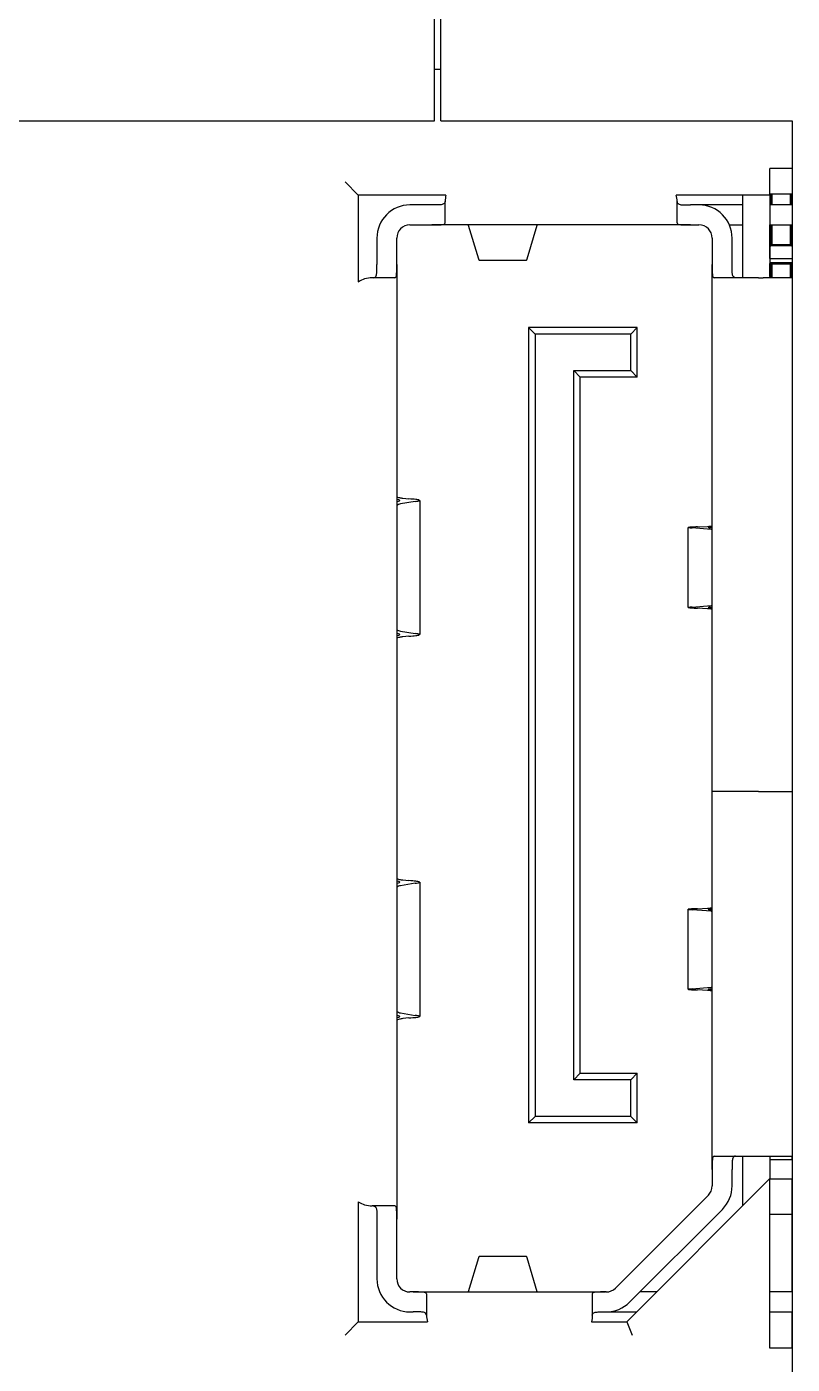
# Model space of a CAD drawing. Header units: inches. Extents: x 17 to 3130, y 15 to 659.
# Drawn here: x 1762.71 to 1774.26, y 187.3 to 207.48 of the extents above; entities that cross this region are included whole.
import ezdxf

# ---------------------------------------------------------------- set-up
doc = ezdxf.new("R2010")
doc.units = ezdxf.units.IN
doc.header["$MEASUREMENT"] = 0
doc.layers.add('Sichtbare Kanten(DIN)', color=7, linetype='Continuous', lineweight=25)

msp = doc.modelspace()

# ---------------------------------------------------------------- linework, layer by layer
at = {"layer": 'Sichtbare Kanten(DIN)'}
for p, q in [((1768.86406, 206.05861), (1768.86406, 211.15861)), ((1768.96406, 206.05861), (1768.96406, 211.15861)), ((1768.86406, 206.83929), (1768.96406, 206.83929)), ((1751.66406, 206.05861), (1768.86406, 206.05861)), ((1768.96406, 206.05861), (1774.26406, 206.05861)), ((1774.26406, 206.05861), (1774.26406, 187.05861)), ((1773.92648, 205.13929), (1773.92648, 205.33929)), ((1774.26406, 205.33929), (1773.92648, 205.33929)), ((1767.71648, 204.93929), (1767.51648, 205.13929)), ((1773.92648, 204.93929), (1773.92648, 205.13929)), ((1767.71648, 204.93929), (1767.71648, 203.62973)), ((1769.03918, 204.93929), (1767.71648, 204.93929)), ((1769.02648, 204.51847), (1769.02648, 204.83936)), ((1773.92648, 204.93929), (1772.51378, 204.93929)), ((1772.52648, 204.51847), (1772.52648, 204.83929)), ((1773.51648, 203.68929), (1773.51648, 204.93929)), ((1773.92648, 204.95845), (1774.26406, 204.95845)), ((1773.92648, 204.93929), (1773.92648, 203.68929)), ((1773.93683, 204.87624), (1773.93683, 204.91964)), ((1773.94483, 204.92764), (1773.94683, 204.92764)), ((1773.94483, 204.87636), (1773.94683, 204.87636)), ((1773.94483, 204.82508), (1773.94683, 204.82508)), ((1773.94683, 204.78929), (1773.94683, 204.95845)), ((1773.95683, 204.95845), (1773.95683, 204.78929)), ((1774.23683, 204.78929), (1774.23683, 204.95845)), ((1774.24683, 204.95845), (1774.24683, 204.78929)), ((1768.82648, 204.78929), (1768.49648, 204.78929)), ((1772.85648, 204.78929), (1772.72648, 204.78929)), ((1773.51648, 204.78929), (1772.85648, 204.78929)), ((1774.26406, 204.78929), (1773.92648, 204.78929)), ((1773.93683, 204.78929), (1773.93683, 204.80477)), ((1773.94483, 204.81277), (1773.94683, 204.81277)), ((1768.49648, 204.48929), (1768.82648, 204.48929)), ((1772.72648, 204.48929), (1768.82648, 204.48929)), ((1769.37657, 204.48473), (1769.53018, 203.97577)), ((1770.26278, 203.97577), (1770.41638, 204.48473)), ((1772.72648, 204.48929), (1772.85648, 204.48929)), ((1773.31474, 204.48929), (1773.51648, 204.48929)), ((1773.92648, 204.48929), (1774.26406, 204.48929)), ((1773.92683, 204.37968), (1773.92683, 204.48929)), ((1773.93683, 204.4659), (1773.93683, 204.46795)), ((1773.94483, 204.45995), (1773.94683, 204.45995)), ((1773.94683, 204.4579), (1773.94483, 204.4579)), ((1773.94683, 204.38675), (1773.94683, 204.48929)), ((1773.95683, 204.48929), (1773.95683, 204.19175)), ((1774.23683, 204.19175), (1774.23683, 204.48929)), ((1774.24683, 204.48929), (1774.24683, 204.38675)), ((1767.99648, 204.28929), (1767.99648, 203.88929)), ((1768.29648, 203.88929), (1768.29648, 204.28929)), ((1773.05648, 204.28929), (1773.05648, 203.88929)), ((1773.35648, 203.88929), (1773.35648, 204.28929)), ((1773.92683, 204.18382), (1773.92683, 204.37968)), ((1773.9283, 204.38321), (1773.93537, 204.39028)), ((1773.93891, 204.39175), (1773.94183, 204.39175)), ((1773.94683, 204.38675), (1773.94683, 204.19175)), ((1774.24683, 204.19175), (1774.24683, 204.38675)), ((1774.25183, 204.39175), (1774.25476, 204.39175)), ((1774.2583, 204.39028), (1774.26406, 204.38452)), ((1773.92683, 203.98273), (1773.92683, 204.18382)), ((1773.93537, 204.17321), (1773.9283, 204.18028)), ((1774.25476, 204.17175), (1773.93891, 204.17175)), ((1773.94683, 204.19175), (1773.95183, 204.19175)), ((1773.95683, 204.19175), (1773.95183, 204.19175)), ((1773.95683, 204.19175), (1774.23683, 204.19175)), ((1774.24183, 204.19175), (1774.23683, 204.19175)), ((1774.24183, 204.19175), (1774.24683, 204.19175)), ((1774.26406, 204.17898), (1774.2583, 204.17321)), ((1768.29648, 203.88929), (1768.29648, 189.48929)), ((1769.5402, 203.95602), (1770.25276, 203.95602)), ((1773.05648, 195.93929), (1773.05648, 203.88929)), ((1773.92683, 203.71096), (1773.92683, 203.90682)), ((1773.9283, 203.91035), (1773.93537, 203.91742)), ((1773.93891, 203.97773), (1773.93183, 203.97773)), ((1774.25476, 203.97773), (1773.93891, 203.97773)), ((1773.93891, 203.91889), (1774.25476, 203.91889)), ((1773.94683, 203.89889), (1773.94683, 203.70389)), ((1773.95183, 203.89889), (1773.94683, 203.89889)), ((1773.95183, 203.89889), (1773.95683, 203.89889)), ((1773.95683, 203.89889), (1774.23683, 203.89889)), ((1773.95683, 203.89889), (1773.95683, 203.68929)), ((1774.23683, 203.68929), (1774.23683, 203.89889)), ((1774.23683, 203.89889), (1774.24183, 203.89889)), ((1774.24683, 203.89889), (1774.24183, 203.89889)), ((1774.24683, 203.70389), (1774.24683, 203.89889)), ((1774.26183, 203.97773), (1774.25476, 203.97773)), ((1774.2583, 203.91742), (1774.26406, 203.91166)), ((1768.2673, 203.68929), (1767.92648, 203.68929)), ((1773.75648, 203.68929), (1773.08566, 203.68929)), ((1773.75648, 203.68929), (1773.82648, 203.68929)), ((1774.26406, 203.68929), (1773.82648, 203.68929)), ((1773.93537, 203.70035), (1773.9283, 203.70742)), ((1773.94183, 203.69889), (1773.93891, 203.69889)), ((1773.94683, 203.68929), (1773.94683, 203.70389)), ((1774.24683, 203.70389), (1774.24683, 203.68929)), ((1774.25476, 203.69889), (1774.25183, 203.69889)), ((1774.26406, 203.70612), (1774.2583, 203.70035)), ((1771.92648, 202.93929), (1770.28648, 202.93929)), ((1770.28648, 202.93929), (1770.38648, 202.83929)), ((1770.28648, 202.93929), (1770.28648, 190.93929)), ((1771.82648, 202.83929), (1770.38648, 202.83929)), ((1770.38648, 202.83929), (1770.38648, 191.03929)), ((1771.92648, 202.93929), (1771.82648, 202.83929)), ((1771.82648, 202.28929), (1771.82648, 202.83929)), ((1771.92648, 202.18929), (1771.92648, 202.93929)), ((1770.96648, 191.58929), (1770.96648, 202.28929)), ((1770.96648, 202.28929), (1771.82648, 202.28929)), ((1770.96648, 202.28929), (1771.06648, 202.18929)), ((1771.82648, 202.28929), (1771.92648, 202.18929)), ((1771.92648, 202.18929), (1771.06648, 202.18929)), ((1771.06648, 191.68929), (1771.06648, 202.18929)), ((1768.30498, 200.31621), (1768.29648, 200.3148)), ((1768.57687, 200.31621), (1768.35082, 200.27881)), ((1768.39006, 200.36516), (1768.47869, 200.35552)), ((1768.64246, 200.33133), (1768.64246, 198.30725)), ((1772.69557, 198.71584), (1772.69557, 199.92273)), ((1773.03865, 199.893), (1772.75179, 199.9167)), ((1772.83595, 199.93237), (1772.98629, 199.94054)), ((1773.05648, 199.91399), (1773.02368, 199.9167)), ((1772.75179, 198.72187), (1773.03865, 198.74557)), ((1772.98629, 198.69803), (1772.83595, 198.7062)), ((1773.02368, 198.72187), (1773.05648, 198.72458)), ((1768.29648, 198.32377), (1768.30498, 198.32237)), ((1768.35082, 198.35977), (1768.57687, 198.32237)), ((1768.47869, 198.28306), (1768.39006, 198.27342)), ((1773.05648, 190.23929), (1773.05648, 195.93929)), ((1773.75648, 195.93929), (1773.05648, 195.93929)), ((1773.75648, 195.93929), (1773.82648, 195.93929)), ((1773.82648, 195.93929), (1774.26406, 195.93929)), ((1768.30498, 194.55621), (1768.29648, 194.5548)), ((1768.57687, 194.55621), (1768.35082, 194.51881)), ((1768.39006, 194.60516), (1768.47869, 194.59552)), ((1768.64246, 194.57133), (1768.64246, 192.54725)), ((1772.69557, 192.95584), (1772.69557, 194.16273)), ((1773.03865, 194.133), (1772.75179, 194.1567)), ((1772.83595, 194.17237), (1772.98629, 194.18054)), ((1773.05648, 194.15399), (1773.02368, 194.1567)), ((1772.75179, 192.96187), (1773.03865, 192.98557)), ((1772.98629, 192.93803), (1772.83595, 192.9462)), ((1773.02368, 192.96187), (1773.05648, 192.96458)), ((1768.29648, 192.56377), (1768.30498, 192.56237)), ((1768.35082, 192.59977), (1768.57687, 192.56237)), ((1768.47869, 192.52306), (1768.39006, 192.51342)), ((1770.96648, 191.58929), (1771.06648, 191.68929)), ((1771.82648, 191.58929), (1770.96648, 191.58929)), ((1771.06648, 191.68929), (1771.92648, 191.68929)), ((1771.82648, 191.58929), (1771.92648, 191.68929)), ((1771.82648, 191.03929), (1771.82648, 191.58929)), ((1771.92648, 190.93929), (1771.92648, 191.68929)), ((1770.38648, 191.03929), (1770.28648, 190.93929)), ((1771.92648, 190.93929), (1770.28648, 190.93929)), ((1771.82648, 191.03929), (1770.38648, 191.03929)), ((1771.92648, 190.93929), (1771.82648, 191.03929)), ((1773.08566, 190.43929), (1773.75648, 190.43929)), ((1773.51648, 189.68929), (1773.51648, 190.43929)), ((1773.75648, 190.43929), (1773.82648, 190.43929)), ((1773.82648, 190.43929), (1774.26406, 190.43929)), ((1773.92648, 190.43929), (1773.92648, 190.09929)), ((1773.92648, 190.38929), (1774.26406, 190.38929)), ((1774.25683, 190.43929), (1774.25683, 190.38929)), ((1771.76648, 187.93929), (1773.92648, 190.09929)), ((1773.05648, 190.23929), (1773.05648, 189.98929)), ((1773.35648, 189.98929), (1773.35648, 190.23929)), ((1773.92648, 189.81644), (1773.92648, 190.09929)), ((1774.26406, 190.08929), (1773.92648, 190.08929)), ((1774.25683, 190.08929), (1774.25683, 188.38929)), ((1767.71648, 189.74885), (1767.71648, 187.93929)), ((1768.2673, 189.68929), (1767.92648, 189.68929)), ((1772.9979, 189.84787), (1771.5979, 188.44787)), ((1773.92648, 187.53929), (1773.92648, 189.81644)), ((1767.99648, 189.48929), (1767.99648, 188.58929)), ((1768.29648, 188.58929), (1768.29648, 189.48929)), ((1771.81003, 188.23573), (1773.21003, 189.63573)), ((1774.25683, 189.55988), (1773.92648, 189.55988)), ((1769.53018, 188.9028), (1769.37657, 188.39384)), ((1770.25276, 188.92255), (1769.5402, 188.92255)), ((1770.41638, 188.39384), (1770.26278, 188.9028)), ((1768.54648, 188.38929), (1768.49648, 188.38929)), ((1768.54648, 188.38929), (1771.44648, 188.38929)), ((1768.74648, 188.36011), (1768.74648, 188.03929)), ((1771.24648, 188.36011), (1771.24648, 188.03922)), ((1771.45648, 188.38929), (1771.44648, 188.38929)), ((1772.21648, 188.38929), (1771.96359, 188.38929)), ((1774.26406, 188.38929), (1773.92648, 188.38929)), ((1768.49648, 188.08929), (1768.54648, 188.08929)), ((1771.44648, 188.08929), (1771.45648, 188.08929)), ((1771.45662, 188.08929), (1771.45668, 188.08929)), ((1771.45668, 188.08929), (1771.70648, 188.08929)), ((1771.70648, 188.08929), (1771.91648, 188.08929)), ((1773.92648, 188.08929), (1774.26406, 188.08929)), ((1774.25683, 188.08929), (1774.25683, 187.53929)), ((1767.71648, 187.93929), (1767.51648, 187.73929)), ((1767.71648, 187.93929), (1768.75918, 187.93929)), ((1771.23378, 187.93929), (1771.76648, 187.93929)), ((1771.76648, 187.93929), (1771.84932, 187.73929)), ((1774.26406, 187.53929), (1773.92648, 187.53929))]:
    msp.add_line(p, q, dxfattribs=at)
for centre, radius, start, end in [((1768.49648, 204.28929), 0.5, 90, 180), ((1772.85648, 204.28929), 0.5, 0, 90), ((1773.94483, 204.80477), 0.008, 90, 180), ((1768.49648, 204.28929), 0.2, 90, 180), ((1772.85648, 204.28929), 0.2, 0, 90), ((1773.94483, 204.4659), 0.008, 180, 270), ((1773.93183, 204.37968), 0.005, 135, 180), ((1773.93891, 204.38675), 0.005, 90, 135), ((1773.94183, 204.38675), 0.005, 0, 90), ((1774.25183, 204.38675), 0.005, 90, 180), ((1774.25476, 204.38675), 0.005, 45, 90), ((1773.93183, 204.18382), 0.005, 180, 225), ((1773.93891, 204.17675), 0.005, 225, 270), ((1774.25476, 204.17675), 0.005, 270, 315), ((1773.93183, 203.98273), 0.005, 180, 270), ((1773.93183, 203.90682), 0.005, 135, 180), ((1773.93891, 203.91389), 0.005, 90, 135), ((1774.25476, 203.91389), 0.005, 45, 90), ((1774.26183, 203.98273), 0.005, 270, 296.461726), ((1773.93183, 203.71096), 0.005, 180, 225), ((1773.93891, 203.70389), 0.005, 225, 270), ((1773.94183, 203.70389), 0.005, 270, 0), ((1774.25183, 203.70389), 0.005, 180, 270), ((1774.25476, 203.70389), 0.005, 270, 315), ((1772.85648, 189.98929), 0.2, 315, 0), ((1772.85648, 189.98929), 0.5, 315, 0), ((1768.49648, 188.58929), 0.5, 180, 270), ((1768.49648, 188.58929), 0.2, 180, 270), ((1771.45648, 188.58929), 0.2, 270, 315), ((1771.45648, 188.58929), 0.5, 270, 315)]:
    msp.add_arc(centre, radius, start, end, dxfattribs=at)
for centre, major_axis, ratio, start_param, end_param in [((1773.94483, 204.87624), (-0.008, 0), 0.01553746, 4.71238898, 6.28318525), ((1773.94483, 204.83308), (-0.008, 0), 0.99997017, 0, 1.57072424), ((1773.94483, 204.91965), (0, 0.008), 0.99982817, 0, 1.57071304), ((1769.37477, 204.19242), (-0.00182, 0.29687), 0.06928975, 6.10730666, 6.28276163), ((1770.41819, 204.19242), (0.00182, 0.29687), 0.06928975, 0.00042368, 0.17587867), ((1773.94483, 204.46795), (-0.008, 0), 0.99982445, 0, 1.57079633), ((1769.5402, 205.25861), (0, -1.30259), 0.04435449, 6.10882922, 6.28318538), ((1770.25276, 205.25861), (0, -1.30259), 0.04435448, 0, 0.17435609), ((1768.36556, 199.78002), (0, 0.5), 0.42261826, 0.06981317, 0.33306514), ((1773.03128, 199.3933), (0, 0.5), 0.42261826, 6.16364588, 6.24827872), ((1773.03128, 199.24527), (0, -0.5), 0.42261826, 0.03490659, 0.11953943), ((1768.36556, 198.85855), (0, -0.5), 0.42261826, 5.95012016, 6.21337214), ((1768.36556, 194.02002), (0, 0.5), 0.42261826, 0.06981317, 0.33306514), ((1773.03128, 193.6333), (0, 0.5), 0.42261826, 6.16364588, 6.24827872), ((1773.03128, 193.48527), (0, -0.5), 0.42261826, 0.03490659, 0.11953943), ((1768.36556, 193.09855), (0, -0.5), 0.42261826, 5.95012016, 6.21337214), ((1769.5402, 187.61997), (0, 1.30259), 0.04435449, 0, 0.17435609), ((1770.25276, 187.61997), (0, 1.30259), 0.04435448, 6.10882922, 6.28318538), ((1769.37477, 188.68615), (0.00182, 0.29687), 0.06928973, 3.14201633, 3.31747126), ((1770.41819, 188.68615), (-0.00182, 0.29687), 0.06928973, 2.96571403, 3.14116898)]:
    msp.add_ellipse(centre, major_axis=major_axis, ratio=ratio, start_param=start_param, end_param=end_param, dxfattribs=at)
for points, knots in [([(1769.02648, 204.84103), (1769.02625, 204.82894), (1769.02192, 204.81765), (1769.00229, 204.80135), (1768.98663, 204.79637), (1768.95021, 204.79098), (1768.92775, 204.78999), (1768.87846, 204.78917), (1768.85163, 204.78929), (1768.82648, 204.78929)], [-0.106675652, -0.106675652, -0.106675652, -0.106675652, -0.098900285, -0.098900285, -0.0909114812, -0.0909114812, -0.0833649616, -0.0833649616, -0.075818442, -0.075818442, -0.075818442, -0.075818442]), ([(1769.03919, 204.93932), (1769.03919, 204.93931), (1769.03918, 204.9393), (1769.03077, 204.9067), (1769.0266, 204.87251), (1769.02648, 204.83936)], [-0.0855965652, -0.0855965652, -0.0855965652, -0.0855965652, -0.085592486, -0.085592486, -0.0748272376, -0.0748272376, -0.0748272376, -0.0748272376]), ([(1772.52648, 204.84107), (1772.5267, 204.82896), (1772.53103, 204.81766), (1772.55067, 204.80135), (1772.56633, 204.79637), (1772.60275, 204.79098), (1772.62521, 204.78999), (1772.6745, 204.78917), (1772.70132, 204.78929), (1772.72648, 204.78929)], [-0.106683862, -0.106683862, -0.106683862, -0.106683862, -0.098900285, -0.098900285, -0.0909114812, -0.0909114812, -0.0833649616, -0.0833649616, -0.075818442, -0.075818442, -0.075818442, -0.075818442]), ([(1773.93683, 204.83308), (1773.93683, 204.83313), (1773.93683, 204.83369), (1773.93684, 204.83625), (1773.93684, 204.83721), (1773.93684, 204.83846), (1773.93684, 204.84008), (1773.93684, 204.84144), (1773.93683, 204.84307), (1773.93683, 204.84511), (1773.93683, 204.84711), (1773.93683, 204.84952), (1773.93683, 204.85244), (1773.93683, 204.85532), (1773.93683, 204.85867), (1773.93683, 204.86212), (1773.93683, 204.86664), (1773.93683, 204.87143), (1773.93683, 204.87624)], [0.000000000114, 0.000000000114, 0.000000000114, 0.000000000114, 0.0000350888399, 0.0000350888399, 0.0000350888399, 0.0000482821296, 0.0000482821296, 0.0000482821296, 0.0000594392106, 0.0000594392106, 0.0000594392106, 0.0000703966744, 0.0000703966744, 0.0000703966744, 0.0000812365858, 0.0000812365858, 0.0000812365858, 0.0000954644591, 0.0000954644591, 0.0000954644591, 0.0000954644591]), ([(1768.82648, 204.48929), (1768.85161, 204.48929), (1768.8784, 204.48922), (1768.92768, 204.48969), (1768.95016, 204.49025), (1768.98594, 204.49326), (1769.00141, 204.49592), (1769.02169, 204.50486), (1769.02648, 204.51116), (1769.02648, 204.51847)], [-0.1243022898, -0.1243022898, -0.1243022898, -0.1243022898, -0.1167644256, -0.1167644256, -0.1092265613, -0.1092265613, -0.1015582827, -0.1015582827, -0.0938900041, -0.0938900041, -0.0938900041, -0.0938900041]), ([(1772.52648, 204.51847), (1772.52648, 204.51116), (1772.53127, 204.50486), (1772.55155, 204.49592), (1772.56702, 204.49326), (1772.60279, 204.49025), (1772.62527, 204.48969), (1772.67455, 204.48922), (1772.70135, 204.48929), (1772.72648, 204.48929)], [-0.0304122857, -0.0304122857, -0.0304122857, -0.0304122857, -0.0227440071, -0.0227440071, -0.0150757285, -0.0150757285, -0.0075378643, -0.0075378643, 0, 0, 0, 0]), ([(1773.93683, 204.46795), (1773.93683, 204.46787), (1773.93684, 204.46954), (1773.93684, 204.47273), (1773.93684, 204.47475), (1773.93683, 204.47739), (1773.93683, 204.48053), (1773.93683, 204.48317), (1773.93683, 204.48615), (1773.93683, 204.48929)], [0, 0, 0, 0, 0.0000192079445, 0.0000192079445, 0.0000192079445, 0.0000313900177, 0.0000313900177, 0.0000313900177, 0.000041654047, 0.000041654047, 0.000041654047, 0.000041654047]), ([(1767.94289, 203.68929), (1767.9562, 203.68929), (1767.96789, 203.69358), (1767.98442, 203.71348), (1767.98939, 203.72914), (1767.99479, 203.76556), (1767.99578, 203.78802), (1767.9966, 203.83731), (1767.99648, 203.86413), (1767.99648, 203.88929)], [-0.1069044672, -0.1069044672, -0.1069044672, -0.1069044672, -0.0989156633, -0.0989156633, -0.0909268594, -0.0909268594, -0.0833803399, -0.0833803399, -0.0758338203, -0.0758338203, -0.0758338203, -0.0758338203]), ([(1768.2673, 203.68929), (1768.2746, 203.68929), (1768.28091, 203.69408), (1768.28984, 203.71435), (1768.29251, 203.72982), (1768.29551, 203.7656), (1768.29608, 203.78808), (1768.29655, 203.83736), (1768.29648, 203.86416), (1768.29648, 203.88929)], [0.0938900041, 0.0938900041, 0.0938900041, 0.0938900041, 0.1015582827, 0.1015582827, 0.1092265613, 0.1092265613, 0.1167644256, 0.1167644256, 0.1243022898, 0.1243022898, 0.1243022898, 0.1243022898]), ([(1773.05648, 203.88929), (1773.05648, 203.86416), (1773.05641, 203.83736), (1773.05688, 203.78808), (1773.05744, 203.7656), (1773.06045, 203.72982), (1773.06311, 203.71435), (1773.07205, 203.69408), (1773.07836, 203.68929), (1773.08566, 203.68929)], [-0.1243022898, -0.1243022898, -0.1243022898, -0.1243022898, -0.1167644256, -0.1167644256, -0.1092265613, -0.1092265613, -0.1015582827, -0.1015582827, -0.0938900041, -0.0938900041, -0.0938900041, -0.0938900041]), ([(1773.41007, 203.68929), (1773.39675, 203.68929), (1773.38507, 203.69358), (1773.36854, 203.71348), (1773.36356, 203.72914), (1773.35817, 203.76556), (1773.35718, 203.78802), (1773.35636, 203.83731), (1773.35648, 203.86413), (1773.35648, 203.88929)], [0.0447477952, 0.0447477952, 0.0447477952, 0.0447477952, 0.052736599, 0.052736599, 0.0607254029, 0.0607254029, 0.0682719225, 0.0682719225, 0.075818442, 0.075818442, 0.075818442, 0.075818442]), ([(1767.92648, 203.68929), (1767.88861, 203.68918), (1767.84932, 203.68365), (1767.78011, 203.66308), (1767.74448, 203.64671), (1767.71254, 203.62683)], [0.5033850292, 0.5033850292, 0.5033850292, 0.5033850292, 0.5154503063, 0.5154503063, 0.5260677369, 0.5260677369, 0.5260677369, 0.5260677369]), ([(1768.29648, 200.38935), (1768.29648, 200.38666), (1768.30011, 200.38397), (1768.30726, 200.38128), (1768.31442, 200.37859), (1768.3251, 200.37591), (1768.33903, 200.37322), (1768.35295, 200.37053), (1768.37012, 200.36784), (1768.39006, 200.36516)], [0, 0, 0, 0, 0.33333333, 0.33333333, 0.33333333, 0.66666667, 0.66666667, 0.66666667, 1, 1, 1, 1]), ([(1768.30498, 200.31621), (1768.32096, 200.31948), (1768.33205, 200.32276), (1768.3378, 200.32603), (1768.34356, 200.32931), (1768.34397, 200.33259), (1768.33904, 200.33586), (1768.3341, 200.33914), (1768.32381, 200.34241), (1768.30858, 200.34569), (1768.30484, 200.34649), (1768.3008, 200.3473), (1768.29648, 200.3481)], [0, 0, 0, 0, 0.25, 0.25, 0.25, 0.5, 0.5, 0.5, 0.75, 0.75, 0.75, 0.811415124, 0.811415124, 0.811415124, 0.811415124]), ([(1768.57687, 200.31621), (1768.60484, 200.31948), (1768.62425, 200.32276), (1768.63431, 200.32603), (1768.64438, 200.32931), (1768.64511, 200.33259), (1768.63647, 200.33586), (1768.62783, 200.33914), (1768.60983, 200.34241), (1768.58318, 200.34569), (1768.55652, 200.34896), (1768.52123, 200.35224), (1768.47869, 200.35552)], [0, 0, 0, 0, 0.25, 0.25, 0.25, 0.5, 0.5, 0.5, 0.75, 0.75, 0.75, 1, 1, 1, 1]), ([(1772.83595, 199.93237), (1772.79949, 199.93107), (1772.76923, 199.92976), (1772.74639, 199.92845), (1772.72354, 199.92715), (1772.70811, 199.92584), (1772.70071, 199.92454), (1772.6933, 199.92323), (1772.69393, 199.92193), (1772.70256, 199.92062), (1772.71119, 199.91932), (1772.72782, 199.91801), (1772.75179, 199.9167)], [0, 0, 0, 0, 0.25, 0.25, 0.25, 0.5, 0.5, 0.5, 0.75, 0.75, 0.75, 1, 1, 1, 1]), ([(1772.98629, 199.94054), (1773.00125, 199.94161), (1773.01413, 199.94268), (1773.02457, 199.94375), (1773.03501, 199.94482), (1773.04303, 199.9459), (1773.04839, 199.94697), (1773.05376, 199.94804), (1773.05648, 199.94911), (1773.05648, 199.95018)], [0, 0, 0, 0, 0.33333333, 0.33333333, 0.33333333, 0.66666667, 0.66666667, 0.66666667, 1, 1, 1, 1]), ([(1773.05648, 199.93169), (1773.04235, 199.93061), (1773.0304, 199.92953), (1773.02098, 199.92845), (1773.00956, 199.92715), (1773.00184, 199.92584), (1772.99814, 199.92454), (1772.99444, 199.92323), (1772.99475, 199.92193), (1772.99907, 199.92062), (1773.00338, 199.91932), (1773.0117, 199.91801), (1773.02368, 199.9167)], [0.043740617, 0.043740617, 0.043740617, 0.043740617, 0.25, 0.25, 0.25, 0.5, 0.5, 0.5, 0.75, 0.75, 0.75, 1, 1, 1, 1]), ([(1772.75179, 198.72187), (1772.72782, 198.72056), (1772.71119, 198.71926), (1772.70256, 198.71795), (1772.69393, 198.71665), (1772.6933, 198.71534), (1772.70071, 198.71404), (1772.70811, 198.71273), (1772.72354, 198.71142), (1772.74639, 198.71012), (1772.76923, 198.70881), (1772.79949, 198.70751), (1772.83595, 198.7062)], [0, 0, 0, 0, 0.25, 0.25, 0.25, 0.5, 0.5, 0.5, 0.75, 0.75, 0.75, 1, 1, 1, 1]), ([(1773.05648, 198.68839), (1773.05648, 198.68946), (1773.05376, 198.69054), (1773.04839, 198.69161), (1773.04302, 198.69268), (1773.03501, 198.69375), (1773.02457, 198.69482), (1773.01412, 198.69589), (1773.00125, 198.69696), (1772.98629, 198.69803)], [0, 0, 0, 0, 0.33333333, 0.33333333, 0.33333333, 0.66666667, 0.66666667, 0.66666667, 1, 1, 1, 1]), ([(1773.02368, 198.72187), (1773.0117, 198.72056), (1773.00338, 198.71926), (1772.99907, 198.71795), (1772.99475, 198.71665), (1772.99444, 198.71534), (1772.99814, 198.71404), (1773.00184, 198.71273), (1773.00956, 198.71142), (1773.02098, 198.71012), (1773.03041, 198.70904), (1773.04235, 198.70796), (1773.05648, 198.70689)], [0, 0, 0, 0, 0.25, 0.25, 0.25, 0.5, 0.5, 0.5, 0.75, 0.75, 0.75, 0.956255993, 0.956255993, 0.956255993, 0.956255993]), ([(1768.29648, 198.29047), (1768.3008, 198.29128), (1768.30484, 198.29208), (1768.30858, 198.29289), (1768.32381, 198.29616), (1768.3341, 198.29944), (1768.33904, 198.30271), (1768.34397, 198.30599), (1768.34356, 198.30926), (1768.3378, 198.31254), (1768.33205, 198.31582), (1768.32096, 198.31909), (1768.30498, 198.32237)], [0.188575473, 0.188575473, 0.188575473, 0.188575473, 0.25, 0.25, 0.25, 0.5, 0.5, 0.5, 0.75, 0.75, 0.75, 1, 1, 1, 1]), ([(1768.39006, 198.27342), (1768.37012, 198.27073), (1768.35295, 198.26804), (1768.33902, 198.26535), (1768.3251, 198.26267), (1768.31442, 198.25998), (1768.30726, 198.25729), (1768.30011, 198.2546), (1768.29648, 198.25192), (1768.29648, 198.24923)], [0, 0, 0, 0, 0.33333333, 0.33333333, 0.33333333, 0.66666667, 0.66666667, 0.66666667, 1, 1, 1, 1]), ([(1768.47869, 198.28306), (1768.52123, 198.28633), (1768.55653, 198.28961), (1768.58318, 198.29289), (1768.60983, 198.29616), (1768.62783, 198.29944), (1768.63647, 198.30271), (1768.64511, 198.30599), (1768.64438, 198.30926), (1768.63431, 198.31254), (1768.62424, 198.31582), (1768.60484, 198.31909), (1768.57687, 198.32237)], [0, 0, 0, 0, 0.25, 0.25, 0.25, 0.5, 0.5, 0.5, 0.75, 0.75, 0.75, 1, 1, 1, 1]), ([(1768.29648, 194.62935), (1768.29648, 194.62666), (1768.30011, 194.62397), (1768.30726, 194.62128), (1768.31442, 194.61859), (1768.3251, 194.61591), (1768.33903, 194.61322), (1768.35295, 194.61053), (1768.37012, 194.60784), (1768.39006, 194.60516)], [0, 0, 0, 0, 0.33333333, 0.33333333, 0.33333333, 0.66666667, 0.66666667, 0.66666667, 1, 1, 1, 1]), ([(1768.30498, 194.55621), (1768.32096, 194.55948), (1768.33205, 194.56276), (1768.3378, 194.56603), (1768.34356, 194.56931), (1768.34397, 194.57259), (1768.33904, 194.57586), (1768.3341, 194.57914), (1768.32381, 194.58241), (1768.30858, 194.58569), (1768.30484, 194.58649), (1768.3008, 194.5873), (1768.29648, 194.5881)], [0, 0, 0, 0, 0.25, 0.25, 0.25, 0.5, 0.5, 0.5, 0.75, 0.75, 0.75, 0.811415124, 0.811415124, 0.811415124, 0.811415124]), ([(1768.57687, 194.55621), (1768.60484, 194.55948), (1768.62425, 194.56276), (1768.63431, 194.56603), (1768.64438, 194.56931), (1768.64511, 194.57259), (1768.63647, 194.57586), (1768.62783, 194.57914), (1768.60983, 194.58241), (1768.58318, 194.58569), (1768.55652, 194.58896), (1768.52123, 194.59224), (1768.47869, 194.59552)], [0, 0, 0, 0, 0.25, 0.25, 0.25, 0.5, 0.5, 0.5, 0.75, 0.75, 0.75, 1, 1, 1, 1]), ([(1772.83595, 194.17237), (1772.79949, 194.17107), (1772.76923, 194.16976), (1772.74639, 194.16845), (1772.72354, 194.16715), (1772.70811, 194.16584), (1772.70071, 194.16454), (1772.6933, 194.16323), (1772.69393, 194.16193), (1772.70256, 194.16062), (1772.71119, 194.15932), (1772.72782, 194.15801), (1772.75179, 194.1567)], [0, 0, 0, 0, 0.25, 0.25, 0.25, 0.5, 0.5, 0.5, 0.75, 0.75, 0.75, 1, 1, 1, 1]), ([(1772.98629, 194.18054), (1773.00125, 194.18161), (1773.01413, 194.18268), (1773.02457, 194.18375), (1773.03501, 194.18482), (1773.04303, 194.1859), (1773.04839, 194.18697), (1773.05376, 194.18804), (1773.05648, 194.18911), (1773.05648, 194.19018)], [0, 0, 0, 0, 0.33333333, 0.33333333, 0.33333333, 0.66666667, 0.66666667, 0.66666667, 1, 1, 1, 1]), ([(1773.05648, 194.17169), (1773.04235, 194.17061), (1773.0304, 194.16953), (1773.02098, 194.16845), (1773.00956, 194.16715), (1773.00184, 194.16584), (1772.99814, 194.16454), (1772.99444, 194.16323), (1772.99475, 194.16193), (1772.99907, 194.16062), (1773.00338, 194.15932), (1773.0117, 194.15801), (1773.02368, 194.1567)], [0.043740617, 0.043740617, 0.043740617, 0.043740617, 0.25, 0.25, 0.25, 0.5, 0.5, 0.5, 0.75, 0.75, 0.75, 1, 1, 1, 1]), ([(1772.75179, 192.96187), (1772.72782, 192.96056), (1772.71119, 192.95926), (1772.70256, 192.95795), (1772.69393, 192.95665), (1772.6933, 192.95534), (1772.70071, 192.95404), (1772.70811, 192.95273), (1772.72354, 192.95142), (1772.74639, 192.95012), (1772.76923, 192.94881), (1772.79949, 192.94751), (1772.83595, 192.9462)], [0, 0, 0, 0, 0.25, 0.25, 0.25, 0.5, 0.5, 0.5, 0.75, 0.75, 0.75, 1, 1, 1, 1]), ([(1773.05648, 192.92839), (1773.05648, 192.92946), (1773.05376, 192.93054), (1773.04839, 192.93161), (1773.04302, 192.93268), (1773.03501, 192.93375), (1773.02457, 192.93482), (1773.01412, 192.93589), (1773.00125, 192.93696), (1772.98629, 192.93803)], [0, 0, 0, 0, 0.33333333, 0.33333333, 0.33333333, 0.66666667, 0.66666667, 0.66666667, 1, 1, 1, 1]), ([(1773.02368, 192.96187), (1773.0117, 192.96056), (1773.00338, 192.95926), (1772.99907, 192.95795), (1772.99475, 192.95665), (1772.99444, 192.95534), (1772.99814, 192.95404), (1773.00184, 192.95273), (1773.00956, 192.95142), (1773.02098, 192.95012), (1773.03041, 192.94904), (1773.04235, 192.94796), (1773.05648, 192.94689)], [0, 0, 0, 0, 0.25, 0.25, 0.25, 0.5, 0.5, 0.5, 0.75, 0.75, 0.75, 0.956255993, 0.956255993, 0.956255993, 0.956255993]), ([(1768.29648, 192.53047), (1768.3008, 192.53128), (1768.30484, 192.53208), (1768.30858, 192.53289), (1768.32381, 192.53616), (1768.3341, 192.53944), (1768.33904, 192.54271), (1768.34397, 192.54599), (1768.34356, 192.54926), (1768.3378, 192.55254), (1768.33205, 192.55582), (1768.32096, 192.55909), (1768.30498, 192.56237)], [0.188575473, 0.188575473, 0.188575473, 0.188575473, 0.25, 0.25, 0.25, 0.5, 0.5, 0.5, 0.75, 0.75, 0.75, 1, 1, 1, 1]), ([(1768.39006, 192.51342), (1768.37012, 192.51073), (1768.35295, 192.50804), (1768.33902, 192.50535), (1768.3251, 192.50267), (1768.31442, 192.49998), (1768.30726, 192.49729), (1768.30011, 192.4946), (1768.29648, 192.49192), (1768.29648, 192.48923)], [0, 0, 0, 0, 0.33333333, 0.33333333, 0.33333333, 0.66666667, 0.66666667, 0.66666667, 1, 1, 1, 1]), ([(1768.47869, 192.52306), (1768.52123, 192.52633), (1768.55653, 192.52961), (1768.58318, 192.53289), (1768.60983, 192.53616), (1768.62783, 192.53944), (1768.63647, 192.54271), (1768.64511, 192.54599), (1768.64438, 192.54926), (1768.63431, 192.55254), (1768.62424, 192.55582), (1768.60484, 192.55909), (1768.57687, 192.56237)], [0, 0, 0, 0, 0.25, 0.25, 0.25, 0.5, 0.5, 0.5, 0.75, 0.75, 0.75, 1, 1, 1, 1]), ([(1773.08566, 190.43929), (1773.07836, 190.43929), (1773.07205, 190.43449), (1773.06311, 190.41422), (1773.06045, 190.39875), (1773.05744, 190.36297), (1773.05688, 190.34049), (1773.05641, 190.29121), (1773.05648, 190.26441), (1773.05648, 190.23929)], [-0.0925634306, -0.0925634306, -0.0925634306, -0.0925634306, -0.084895152, -0.084895152, -0.0772268734, -0.0772268734, -0.0696890092, -0.0696890092, -0.0621511463, -0.0621511463, -0.0621511463, -0.0621511463]), ([(1773.41007, 190.43929), (1773.39675, 190.43929), (1773.38507, 190.43499), (1773.36854, 190.4151), (1773.36356, 190.39944), (1773.35817, 190.36302), (1773.35718, 190.34055), (1773.35636, 190.29127), (1773.35648, 190.26444), (1773.35648, 190.23929)], [-0.1068890889, -0.1068890889, -0.1068890889, -0.1068890889, -0.098900285, -0.098900285, -0.0909114812, -0.0909114812, -0.0833649616, -0.0833649616, -0.0758184434, -0.0758184434, -0.0758184434, -0.0758184434]), ([(1767.71254, 189.75175), (1767.74448, 189.73186), (1767.78011, 189.7155), (1767.84932, 189.69493), (1767.88861, 189.68939), (1767.92648, 189.68929)], [0.0389000723, 0.0389000723, 0.0389000723, 0.0389000723, 0.0495175028, 0.0495175028, 0.0615827799, 0.0615827799, 0.0615827799, 0.0615827799]), ([(1767.94289, 189.68929), (1767.9562, 189.68929), (1767.96789, 189.68499), (1767.98442, 189.6651), (1767.98939, 189.64944), (1767.99479, 189.61302), (1767.99578, 189.59055), (1767.9966, 189.54127), (1767.99648, 189.51444), (1767.99648, 189.48929)], [0.0447477952, 0.0447477952, 0.0447477952, 0.0447477952, 0.052736599, 0.052736599, 0.0607254029, 0.0607254029, 0.0682719225, 0.0682719225, 0.075818442, 0.075818442, 0.075818442, 0.075818442]), ([(1768.29648, 189.48929), (1768.29648, 189.51441), (1768.29655, 189.54121), (1768.29608, 189.59049), (1768.29551, 189.61297), (1768.29251, 189.64875), (1768.28984, 189.66422), (1768.28091, 189.68449), (1768.2746, 189.68929), (1768.2673, 189.68929)], [-0.1243022898, -0.1243022898, -0.1243022898, -0.1243022898, -0.1167644256, -0.1167644256, -0.1092265613, -0.1092265613, -0.1015582827, -0.1015582827, -0.0938900041, -0.0938900041, -0.0938900041, -0.0938900041]), ([(1768.74648, 188.36011), (1768.74648, 188.36741), (1768.74169, 188.37372), (1768.72141, 188.38265), (1768.70594, 188.38532), (1768.67016, 188.38832), (1768.64768, 188.38889), (1768.5984, 188.38935), (1768.57161, 188.38929), (1768.54648, 188.38929)], [-0.0304122857, -0.0304122857, -0.0304122857, -0.0304122857, -0.0227440071, -0.0227440071, -0.0150757285, -0.0150757285, -0.0075378643, -0.0075378643, 0, 0, 0, 0]), ([(1771.44648, 188.38929), (1771.42135, 188.38929), (1771.39455, 188.38935), (1771.34527, 188.38889), (1771.32279, 188.38832), (1771.28702, 188.38532), (1771.27155, 188.38265), (1771.25127, 188.37372), (1771.24648, 188.36741), (1771.24648, 188.36011)], [-0.1243022898, -0.1243022898, -0.1243022898, -0.1243022898, -0.1167644256, -0.1167644256, -0.1092265613, -0.1092265613, -0.1015582827, -0.1015582827, -0.0938900041, -0.0938900041, -0.0938900041, -0.0938900041]), ([(1768.74648, 188.0375), (1768.74625, 188.04961), (1768.74193, 188.06091), (1768.72229, 188.07723), (1768.70663, 188.0822), (1768.67021, 188.08759), (1768.64775, 188.08859), (1768.59846, 188.08941), (1768.57163, 188.08929), (1768.54648, 188.08929)], [-0.106683862, -0.106683862, -0.106683862, -0.106683862, -0.098900285, -0.098900285, -0.0909114812, -0.0909114812, -0.0833649616, -0.0833649616, -0.075818442, -0.075818442, -0.075818442, -0.075818442]), ([(1771.24647, 188.03755), (1771.24671, 188.04963), (1771.25104, 188.06092), (1771.27067, 188.07723), (1771.28633, 188.0822), (1771.32275, 188.08759), (1771.34521, 188.08859), (1771.3945, 188.08941), (1771.42132, 188.08929), (1771.44648, 188.08929)], [-0.106675652, -0.106675652, -0.106675652, -0.106675652, -0.098900285, -0.098900285, -0.0909114812, -0.0909114812, -0.0833649616, -0.0833649616, -0.075818442, -0.075818442, -0.075818442, -0.075818442])]:
    msp.add_open_spline(points, degree=3, knots=knots, dxfattribs=at)
for points in [[(1772.52648, 204.83929), (1772.52642, 204.87221), (1772.52216, 204.90648), (1772.51374, 204.93932)], [(1768.74648, 188.03929), (1768.74653, 188.00636), (1768.7508, 187.9721), (1768.75922, 187.93925)], [(1771.24648, 188.03922), (1771.24642, 188.00632), (1771.24215, 187.97207), (1771.23374, 187.93925)]]:
    msp.add_open_spline(points, degree=3, dxfattribs=at)
for points in [[(1773.94183, 204.18675), (1773.94476, 204.18968), (1773.94683, 204.19175), (1773.94683, 204.19175)], [(1774.25183, 204.18675), (1774.24891, 204.18968), (1774.24683, 204.19175), (1774.24683, 204.19175)], [(1773.94683, 203.89889), (1773.94683, 203.89889), (1773.94476, 203.90096), (1773.94183, 203.90389)], [(1774.24683, 203.89889), (1774.24683, 203.89889), (1774.24891, 203.90096), (1774.25183, 203.90389)]]:
    msp.add_rational_spline(points, [1, 0.804737854124, 0.804737854124, 1], degree=3, dxfattribs=at)

doc.saveas('drawing.dxf')
